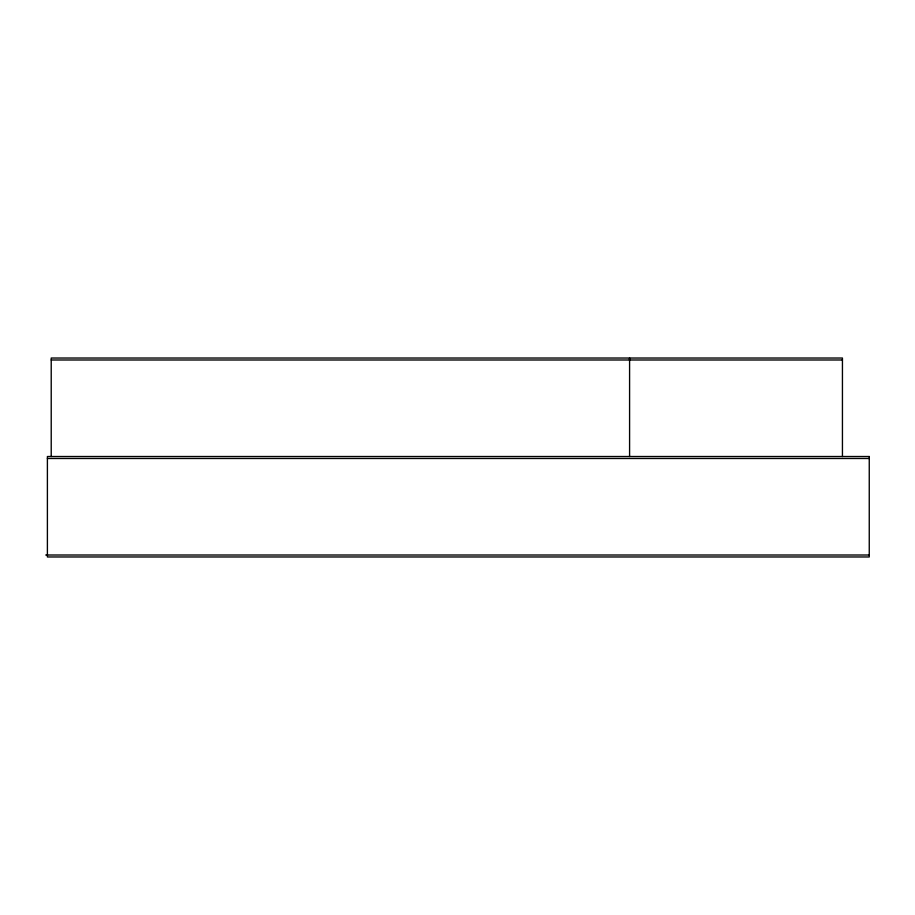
<?xml version="1.0" encoding="UTF-8"?>
<svg xmlns="http://www.w3.org/2000/svg" width="915" height="915" viewBox="0 0 915 915"><rect width="100%" height="100%" fill="white"/><g stroke="black" fill="none" stroke-linecap="round" stroke-linejoin="round"><path stroke-width="1.37" d="M629.589 456.516L629.589 358.028L629.589 359.995M51.217 359.995L842.44 359.995M47.397 458.484L869.25 458.484M45.75 555.005L869.25 555.005M842.44 456.516L842.44 358.028L51.217 358.028L51.217 456.516M869.25 456.516L47.397 456.516L47.397 556.972L869.25 556.972L869.25 456.516"/></g></svg>
